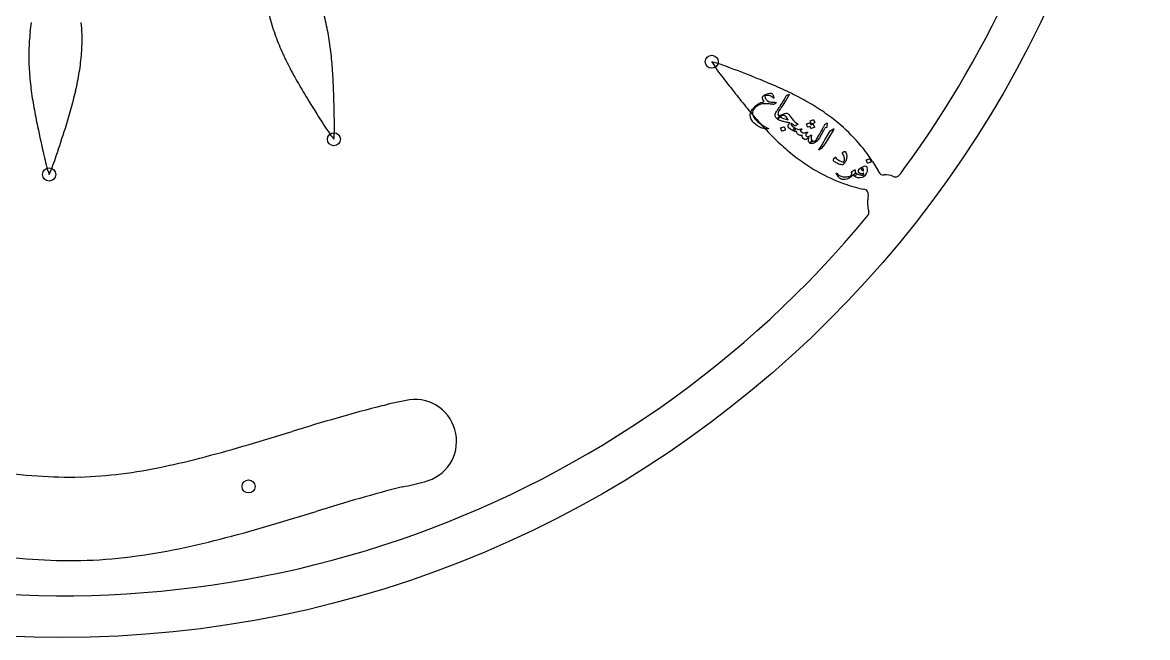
# Model space of a CAD drawing. Header units: millimetres. Extents: x -53 to 53, y -53 to 53.
# Drawn here: x -1.9 to 53.1, y -53.1 to -23 of the extents above; entities that cross this region are included whole.
import ezdxf

# ---------------------------------------------------------------- set-up
doc = ezdxf.new("R2010")
doc.units = ezdxf.units.MM
for name, color, linetype in [('CUT_INNER', 6, 'Continuous'), ('CUT_OUTER', 1, 'Continuous'), ('ENGRAVE', 7, 'Continuous'), ('TEXT', 5, 'Continuous')]:
    doc.layers.add(name, color=color, linetype=linetype)

msp = doc.modelspace()

# ---------------------------------------------------------------- linework, layer by layer
at = {"layer": 'CUT_INNER'}
for points in [[(-1.569, -23.465), (-1.501, -23.013)], [(39.652, -29.821), (39.904, -30.242), (39.909, -30.251), (39.95, -30.333)], [(40.663, -30.548), (40.663, -30.548)]]:
    msp.add_lwpolyline(points, dxfattribs=at)
for centre, radius, start, end in [((0, 0), 51.057, 323.7898, 61.4376), ((19.216, -20.426), 9.359, 192.5353, 198.1949), ((-4.556, -23.647), 5.522, 0.5274, 6.6152), ((2.204, -25.501), 10.982, 10.4378, 15.2657), ((7.72, -24.611), 9.359, 172.9674, 178.6271), ((-8.398, -23.819), 9.367, 355.715, 1.3655), ((20.745, -19.92), 10.97, 198.2122, 203.0508), ((-0.738, -26.041), 13.973, 6.6049, 10.4294), ((23.491, -18.749), 13.955, 203.0593, 206.8934), ((9.33, -24.646), 10.97, 178.6444, 183.4829), ((-10.009, -23.695), 10.982, 350.8699, 355.6978), ((-6.316, -26.687), 19.589, 3.8497, 6.605), ((12.31, -24.463), 13.955, 183.4914, 187.3255), ((28.493, -16.212), 19.564, 206.8933, 209.6555), ((38.63, -20.665), 8.075, 211.9122, 218.7987), ((29.675, -32.75), 8.094, 68.0747, 74.9542), ((11.265, -82.29), 60.941, 68.06004, 69.41031), ((-12.962, -23.219), 13.973, 347.037, 350.8616), ((-18.028, -27.479), 31.327, 2.1198, 3.8578), ((86.697, 16.007), 68.531, 217.51333, 218.31606), ((22.349, -54.79), 31.292, 66.3294, 68.0713), ((17.873, -23.748), 19.564, 187.3254, 190.0876), ((-18.434, -21.959), 19.589, 344.2818, 347.0371), ((38.688, -10.413), 31.292, 209.6473, 211.3892), ((-51.211, -28.678), 64.532, 0.81873, 2.09378), ((27.06, -44.05), 19.564, 63.5754, 66.3376), ((64.003, 5.02), 60.941, 211.3779, 212.72817), ((65.992, -0.4), 42.114, 218.2659, 219.5611), ((29.556, -39.027), 13.955, 59.7414, 63.5755), ((29.421, -21.698), 31.292, 190.0794, 191.8213), ((-29.735, -18.783), 31.327, 342.5519, 344.29), ((52.257, -11.755), 24.293, 219.547, 221.7792), ((31.059, -36.448), 10.97, 54.8944, 59.7329), ((31.983, -35.128), 9.359, 49.2174, 54.8771), ((19.647, -23.712), 8.095, 211.3927, 218.2718), ((5.245, -28.054), 8.074, 355.2298, 2.1167), ((46.312, -17.069), 16.319, 221.7752, 225.0661), ((32.575, -34.447), 8.457, 39.729, 49.2424), ((58.443, -15.636), 60.941, 191.81004, 193.16031), ((-61.404, -8.799), 64.532, 341.25087, 342.52592), ((43.44, -19.946), 12.254, 225.0701, 229.4119), ((32.852, -34.217), 8.096, 32.8832, 39.7278), ((7.014, -27.855), 8.083, 191.8224, 198.711), ((-7.998, -27.12), 8.074, 335.6621, 342.5489), ((42.001, -21.622), 10.045, 229.4248, 234.6932), ((41.334, -22.559), 8.895, 234.7135, 240.6795), ((15.74, -11.599), 31.506, 323.2019, 323.899), ((41.068, -23.029), 8.354, 240.6899, 250.4165), ((40.174, -30.221), 0.25, 206.5638, 279.1246), ((40.305, -31.262), 0.799, 63.3917, 96.5695), ((40.768, -30.324), 0.247, 244.8138, 283.419), ((40.768, -30.321), 0.25, 283.2772, 323.2617), ((40.842, -23.675), 7.67, 250.3876, 257.8288), ((39.192, -31.421), 0.25, 349.8555, 82.3693), ((41.237, -31.835), 1.835, 174.7621, 182.4119), ((40.747, -31.854), 1.344, 182.5092, 196.517), ((41.558, -31.86), 2.156, 169.4461, 174.8905), ((0.001, -0.001), 51.056, 258.9563, 320.5233), ((39.217, -32.302), 0.25, 320.4492, 15.3439), ((30.274, -100.542), 60.564, 103.92646, 106.1364), ((19.261, -54.624), 13.35, 99.825, 105.4823), ((17.25, -43.494), 2.042, 283.1994, 97.5169), ((55.065, -186.236), 149.772, 106.13567, 107.01398), ((-75.501, 240.435), 296.429, 286.58179, 287.01515), ((-11.419, 25.208), 71.865, 284.84503, 286.58616), ((-3.155, -5.987), 39.594, 281.7744, 284.8507), ((1.293, -7.673), 37.603, 262.7499, 266.1773), ((0.317, -25.132), 20.124, 271.5774, 277.3351), ((-0.527, -18.6), 26.71, 277.3418, 281.7765), ((0.429, -22.774), 22.478, 265.8076, 271.1259), ((12.106, -23.785), 22.412, 281.6918, 284.4994), ((30.369, -100.894), 56.844, 103.9687, 106.1549), ((55.439, -187.486), 146.992, 106.1499, 107.0158), ((-74.413, 236.834), 296.752, 286.5749, 287.01511), ((-11.304, 24.798), 75.524, 284.8131, 286.57517), ((-3.091, -6.259), 43.399, 281.6959, 284.8139), ((-0.498, -18.779), 30.614, 277.2073, 281.6936), ((1.292, -7.672), 41.689, 262.7088, 266.2208), ((0.436, -22.804), 26.533, 265.9111, 271.0105), ((0.325, -25.257), 24.084, 271.3776, 277.1972)]:
    msp.add_arc(centre, radius, start, end, dxfattribs=at)
at = {"layer": 'CUT_OUTER'}
msp.add_circle((0, 0), 53.1, dxfattribs=at)
at = {"layer": 'ENGRAVE'}
for centre in [(31.775, -24.933), (13.292, -28.726), (-0.642, -30.448), (9.116, -45.711)]:
    msp.add_circle(centre, 0.319, dxfattribs=at)
at = {"layer": 'TEXT'}
for points in [[(34.687, -26.478), (34.715, -26.489), (34.739, -26.508), (34.761, -26.535), (34.779, -26.569), (34.788, -26.589), (34.794, -26.608), (34.8, -26.626), (34.805, -26.643), (34.808, -26.66), (34.81, -26.675), (34.811, -26.689), (34.811, -26.703), (34.809, -26.715), (34.803, -26.718), (34.794, -26.715), (34.781, -26.703), (34.699, -26.633), (34.604, -26.592), (34.498, -26.581), (34.379, -26.599), (34.374, -26.602), (34.371, -26.607), (34.369, -26.613), (34.37, -26.621), (34.393, -26.7), (34.431, -26.769), (34.483, -26.828), (34.55, -26.876), (34.563, -26.882), (34.583, -26.888), (34.608, -26.893), (34.639, -26.898), (34.698, -26.903), (34.75, -26.908), (34.795, -26.912), (34.833, -26.915), (34.865, -26.918), (34.889, -26.921), (34.907, -26.922), (34.917, -26.924), (34.93, -26.928), (34.934, -26.935), (34.928, -26.945), (34.912, -26.958), (34.866, -26.987), (34.829, -27.008), (34.803, -27.019), (34.786, -27.022), (34.745, -27.014), (34.702, -27.007), (34.654, -27.001), (34.604, -26.996), (34.55, -26.992), (34.492, -26.989), (34.431, -26.987), (34.367, -26.986), (34.227, -26.998), (34.099, -27.038), (33.981, -27.106), (33.873, -27.202), (33.827, -27.263), (33.794, -27.328), (33.775, -27.396), (33.771, -27.468), (33.801, -27.592), (33.884, -27.722), (34.02, -27.86), (34.208, -28.004), (34.239, -28.024), (34.272, -28.045), (34.309, -28.067), (34.348, -28.09), (34.39, -28.114), (34.435, -28.138), (34.482, -28.163), (34.532, -28.189), (34.541, -28.194), (34.546, -28.198), (34.549, -28.203), (34.548, -28.207), (34.53, -28.216), (34.485, -28.217), (34.412, -28.21), (34.312, -28.194), (34.253, -28.182), (34.204, -28.169), (34.163, -28.155), (34.133, -28.139), (34.025, -28.071), (33.931, -28.004), (33.852, -27.937), (33.788, -27.87), (33.687, -27.715), (33.651, -27.56), (33.679, -27.404), (33.772, -27.248), (33.901, -27.109), (34.038, -27.003), (34.184, -26.93), (34.338, -26.892), (34.303, -26.83), (34.278, -26.774), (34.263, -26.726), (34.258, -26.684), (34.259, -26.67), (34.263, -26.656), (34.269, -26.642), (34.278, -26.629), (34.308, -26.599), (34.34, -26.573), (34.373, -26.55), (34.407, -26.532), (34.484, -26.5), (34.557, -26.481), (34.624, -26.473), (34.687, -26.478)], [(35.549, -26.53), (35.555, -26.528), (35.56, -26.527), (35.563, -26.527), (35.565, -26.529), (35.568, -26.533), (35.566, -26.541), (35.562, -26.553), (35.554, -26.568), (35.486, -26.685), (35.422, -26.793), (35.361, -26.891), (35.304, -26.979), (35.254, -27.053), (35.21, -27.12), (35.17, -27.179), (35.136, -27.23), (35.108, -27.274), (35.084, -27.31), (35.065, -27.338), (35.051, -27.358), (35.021, -27.427), (35.017, -27.491), (35.041, -27.552), (35.091, -27.608), (35.105, -27.625), (35.108, -27.643), (35.1, -27.662), (35.083, -27.683), (35.051, -27.712), (35.025, -27.732), (35.006, -27.74), (34.994, -27.739), (34.919, -27.666), (34.881, -27.587), (34.883, -27.502), (34.922, -27.411), (34.947, -27.372), (34.972, -27.333), (34.998, -27.294), (35.023, -27.255), (35.049, -27.217), (35.075, -27.178), (35.102, -27.139), (35.128, -27.1), (35.179, -27.026), (35.223, -26.959), (35.261, -26.898), (35.292, -26.843), (35.321, -26.789), (35.351, -26.731), (35.383, -26.67), (35.415, -26.604), (35.422, -26.593), (35.429, -26.583), (35.437, -26.576), (35.446, -26.571)], [(35.275, -27.491), (35.331, -27.471), (35.379, -27.459), (35.422, -27.453), (35.457, -27.454), (35.488, -27.462), (35.516, -27.474), (35.539, -27.493), (35.559, -27.517), (35.639, -27.633), (35.712, -27.731), (35.779, -27.811), (35.84, -27.873), (35.979, -27.977), (35.985, -27.983), (35.987, -27.99), (35.983, -27.997), (35.974, -28.005), (35.877, -28.072), (35.87, -28.075), (35.862, -28.074), (35.853, -28.071), (35.842, -28.064), (35.817, -28.044), (35.792, -28.025), (35.768, -28.009), (35.745, -27.994), (35.723, -27.982), (35.703, -27.971), (35.683, -27.962), (35.665, -27.955), (35.659, -27.973), (35.656, -27.989), (35.657, -28.004), (35.662, -28.016), (35.692, -28.057), (35.736, -28.099), (35.795, -28.141), (35.868, -28.184), (35.884, -28.202), (35.881, -28.227), (35.858, -28.259), (35.816, -28.299), (35.803, -28.309), (35.791, -28.316), (35.781, -28.317), (35.771, -28.315), (35.652, -28.245), (35.569, -28.177), (35.522, -28.111), (35.51, -28.047), (35.517, -28.026), (35.535, -28), (35.563, -27.969), (35.603, -27.932), (35.592, -27.929), (35.579, -27.925), (35.563, -27.922), (35.544, -27.917), (35.523, -27.912), (35.498, -27.907), (35.471, -27.901), (35.441, -27.895), (35.383, -27.882), (35.33, -27.871), (35.282, -27.86), (35.241, -27.85), (35.168, -27.827), (35.102, -27.801), (35.044, -27.772), (34.994, -27.739), (35.006, -27.698), (35.026, -27.66), (35.056, -27.626), (35.094, -27.595), (35.132, -27.566), (35.175, -27.538), (35.222, -27.514), (35.275, -27.491)], [(35.514, -27.773), (35.464, -27.694), (35.416, -27.634), (35.371, -27.593), (35.328, -27.57), (35.286, -27.564), (35.239, -27.57), (35.185, -27.587), (35.126, -27.616), (35.128, -27.622), (35.132, -27.629), (35.138, -27.635), (35.145, -27.642), (35.212, -27.678), (35.296, -27.712), (35.396, -27.744), (35.514, -27.773)], [(36.731, -27.992), (36.734, -27.991), (36.737, -27.992), (36.741, -27.994), (36.745, -27.997), (36.755, -28.013), (36.764, -28.03), (36.773, -28.046), (36.781, -28.062), (36.788, -28.079), (36.794, -28.097), (36.799, -28.115), (36.803, -28.133), (36.803, -28.138), (36.802, -28.142), (36.799, -28.145), (36.795, -28.148), (36.644, -28.206), (36.641, -28.206), (36.638, -28.204), (36.635, -28.2), (36.633, -28.194), (36.631, -28.189), (36.629, -28.183), (36.625, -28.174), (36.621, -28.162), (36.616, -28.149), (36.609, -28.133), (36.602, -28.115), (36.594, -28.095), (36.483, -28.138), (36.478, -28.139), (36.475, -28.136), (36.472, -28.132), (36.47, -28.125), (36.468, -28.119), (36.465, -28.11), (36.461, -28.097), (36.455, -28.082), (36.447, -28.063), (36.439, -28.041), (36.428, -28.015), (36.416, -27.985), (36.415, -27.982), (36.416, -27.979), (36.418, -27.977), (36.421, -27.976), (36.57, -27.924), (36.573, -27.924), (36.576, -27.924), (36.58, -27.926), (36.583, -27.93), (36.591, -27.941), (36.598, -27.952), (36.604, -27.964), (36.611, -27.976), (36.617, -27.988), (36.622, -28), (36.627, -28.013), (36.631, -28.026)], [(37.328, -27.985), (37.355, -27.968), (37.377, -27.955), (37.393, -27.945), (37.403, -27.939), (37.409, -27.935), (37.416, -27.933), (37.421, -27.934), (37.427, -27.936), (37.431, -27.941), (37.434, -27.947), (37.434, -27.954), (37.432, -27.963), (37.421, -28.003), (37.414, -28.041), (37.413, -28.079), (37.416, -28.115), (37.416, -28.126), (37.412, -28.135), (37.403, -28.142), (37.389, -28.147), (37.324, -28.169), (37.311, -28.19), (37.299, -28.212), (37.287, -28.233), (37.275, -28.253), (37.263, -28.274), (37.252, -28.294), (37.24, -28.313), (37.23, -28.332), (37.129, -28.51), (37.047, -28.647), (36.983, -28.742), (36.938, -28.796), (36.835, -28.877), (36.743, -28.926), (36.663, -28.942), (36.594, -28.925), (36.593, -28.924), (36.591, -28.923), (36.59, -28.922), (36.588, -28.921), (36.586, -28.907), (36.594, -28.884), (36.613, -28.853), (36.643, -28.814), (36.656, -28.8), (36.668, -28.792), (36.679, -28.791), (36.691, -28.795), (36.733, -28.815), (36.774, -28.824), (36.813, -28.823), (36.85, -28.811), (36.871, -28.78), (36.895, -28.744), (36.92, -28.703), (36.948, -28.657), (36.977, -28.606), (37.009, -28.551), (37.043, -28.491), (37.078, -28.427), (37.114, -28.365), (37.146, -28.308), (37.174, -28.258), (37.198, -28.214), (37.219, -28.177), (37.236, -28.146), (37.25, -28.121), (37.26, -28.103), (37.307, -28.01), (37.313, -28.001), (37.318, -27.994), (37.323, -27.989), (37.328, -27.985)], [(36.743, -27.767), (36.746, -27.766), (36.749, -27.767), (36.753, -27.769), (36.756, -27.772), (36.767, -27.788), (36.776, -27.804), (36.785, -27.821), (36.792, -27.837), (36.799, -27.854), (36.806, -27.872), (36.811, -27.89), (36.815, -27.908), (36.816, -27.914), (36.815, -27.918), (36.812, -27.921), (36.809, -27.923), (36.657, -27.982), (36.653, -27.982), (36.65, -27.98), (36.647, -27.975), (36.645, -27.968), (36.643, -27.962), (36.639, -27.953), (36.635, -27.941), (36.629, -27.925), (36.622, -27.907), (36.613, -27.884), (36.603, -27.858), (36.59, -27.829), (36.589, -27.825), (36.589, -27.822), (36.591, -27.819), (36.594, -27.818)], [(35.304, -28.117), (35.307, -28.116), (35.31, -28.117), (35.314, -28.119), (35.317, -28.123), (35.337, -28.155), (35.353, -28.189), (35.366, -28.224), (35.375, -28.26), (35.375, -28.265), (35.374, -28.268), (35.372, -28.271), (35.368, -28.273), (35.218, -28.332), (35.214, -28.333), (35.21, -28.331), (35.207, -28.327), (35.205, -28.32), (35.203, -28.314), (35.199, -28.305), (35.195, -28.293), (35.189, -28.277), (35.182, -28.258), (35.173, -28.236), (35.163, -28.21), (35.15, -28.181), (35.149, -28.177), (35.149, -28.173), (35.151, -28.171), (35.154, -28.17)], [(36.13, -28.217), (36.14, -28.212), (36.15, -28.209), (36.158, -28.209), (36.166, -28.21), (36.173, -28.213), (36.177, -28.218), (36.18, -28.224), (36.181, -28.232), (36.18, -28.241), (36.175, -28.249), (36.166, -28.257), (36.155, -28.265), (36.148, -28.268), (36.142, -28.271), (36.135, -28.274), (36.128, -28.278), (36.121, -28.282), (36.114, -28.286), (36.106, -28.289), (36.098, -28.292), (36.164, -28.373), (36.239, -28.415), (36.322, -28.417), (36.414, -28.38), (36.424, -28.375), (36.433, -28.372), (36.441, -28.371), (36.449, -28.372), (36.455, -28.375), (36.46, -28.379), (36.463, -28.385), (36.465, -28.393), (36.464, -28.401), (36.46, -28.409), (36.454, -28.416), (36.445, -28.423), (36.421, -28.439), (36.403, -28.453), (36.39, -28.466), (36.382, -28.478), (36.375, -28.497), (36.376, -28.518), (36.385, -28.54), (36.402, -28.562), (36.424, -28.583), (36.445, -28.597), (36.467, -28.604), (36.488, -28.604), (36.513, -28.596), (36.543, -28.58), (36.58, -28.555), (36.622, -28.521), (36.627, -28.517), (36.633, -28.516), (36.64, -28.518), (36.648, -28.522), (36.655, -28.528), (36.659, -28.535), (36.66, -28.542), (36.66, -28.549), (36.644, -28.629), (36.644, -28.698), (36.66, -28.753), (36.692, -28.796), (36.698, -28.806), (36.699, -28.819), (36.696, -28.835), (36.687, -28.855), (36.676, -28.875), (36.665, -28.892), (36.652, -28.905), (36.639, -28.916), (36.626, -28.925), (36.614, -28.929), (36.604, -28.93), (36.596, -28.927), (36.547, -28.876), (36.519, -28.814), (36.513, -28.74), (36.528, -28.654), (36.529, -28.649), (36.528, -28.647), (36.525, -28.646), (36.521, -28.648), (36.477, -28.68), (36.439, -28.704), (36.407, -28.721), (36.382, -28.732), (36.36, -28.737), (36.339, -28.737), (36.319, -28.732), (36.301, -28.724), (36.255, -28.684), (36.223, -28.64), (36.205, -28.588), (36.202, -28.531), (36.151, -28.538), (36.102, -28.535), (36.056, -28.52), (36.013, -28.495), (35.978, -28.463), (35.952, -28.428), (35.937, -28.389), (35.932, -28.347), (35.885, -28.35), (35.842, -28.346), (35.804, -28.334), (35.77, -28.314), (35.762, -28.299), (35.765, -28.273), (35.781, -28.238), (35.808, -28.192), (35.819, -28.18), (35.833, -28.175), (35.849, -28.176), (35.866, -28.183), (35.94, -28.221), (36.008, -28.24), (36.071, -28.238), (36.13, -28.217)], [(37.699, -28.237), (37.733, -28.221), (37.751, -28.219), (37.753, -28.234), (37.74, -28.263), (37.51, -28.644), (37.368, -28.877), (37.243, -29.054), (37.135, -29.177), (37.044, -29.244), (37.034, -29.247), (37.027, -29.248), (37.023, -29.246), (37.022, -29.241), (37.023, -29.234), (37.025, -29.227), (37.029, -29.22), (37.035, -29.212), (37.081, -29.149), (37.128, -29.08), (37.174, -29.005), (37.221, -28.924), (37.233, -28.904), (37.266, -28.847), (37.32, -28.754), (37.395, -28.626), (37.558, -28.339), (37.567, -28.325), (37.578, -28.312), (37.588, -28.302), (37.6, -28.294)], [(38.181, -29.378), (38.199, -29.364), (38.216, -29.353), (38.232, -29.343), (38.247, -29.335), (38.26, -29.329), (38.271, -29.324), (38.282, -29.32), (38.291, -29.317), (38.302, -29.317), (38.311, -29.32), (38.319, -29.328), (38.326, -29.339), (38.369, -29.46), (38.386, -29.576), (38.376, -29.687), (38.339, -29.792), (38.325, -29.819), (38.309, -29.845), (38.293, -29.869), (38.276, -29.892), (38.258, -29.913), (38.24, -29.932), (38.221, -29.949), (38.2, -29.964), (38.188, -29.97), (38.174, -29.974), (38.159, -29.976), (38.144, -29.976), (38.097, -29.967), (38.05, -29.955), (38.004, -29.94), (37.959, -29.922), (37.914, -29.901), (37.871, -29.877), (37.828, -29.851), (37.785, -29.822), (37.743, -29.778), (37.733, -29.729), (37.757, -29.674), (37.814, -29.614), (37.822, -29.609), (37.83, -29.606), (37.838, -29.606), (37.845, -29.608), (37.85, -29.613), (37.854, -29.619), (37.857, -29.626), (37.859, -29.634), (37.87, -29.657), (37.89, -29.68), (37.92, -29.704), (37.959, -29.728), (38.047, -29.776), (38.122, -29.811), (38.183, -29.834), (38.23, -29.844), (38.234, -29.843), (38.238, -29.841), (38.242, -29.836), (38.246, -29.829), (38.273, -29.742), (38.27, -29.646), (38.238, -29.541), (38.178, -29.427), (38.17, -29.412), (38.168, -29.398), (38.172, -29.387), (38.181, -29.378)], [(39.496, -29.682), (39.499, -29.682), (39.502, -29.683), (39.506, -29.685), (39.51, -29.688), (39.529, -29.721), (39.546, -29.754), (39.558, -29.789), (39.568, -29.826), (39.568, -29.83), (39.566, -29.834), (39.564, -29.837), (39.56, -29.838), (39.41, -29.898), (39.406, -29.899), (39.402, -29.897), (39.399, -29.893), (39.397, -29.886), (39.395, -29.88), (39.392, -29.871), (39.387, -29.858), (39.381, -29.843), (39.374, -29.824), (39.365, -29.802), (39.355, -29.776), (39.343, -29.747), (39.341, -29.742), (39.341, -29.739), (39.343, -29.737), (39.346, -29.736)], [(38.641, -30.304), (38.772, -30.221), (38.784, -30.216), (38.792, -30.215), (38.797, -30.218), (38.797, -30.227), (38.795, -30.256), (38.793, -30.282), (38.794, -30.305), (38.797, -30.325), (38.802, -30.343), (38.811, -30.359), (38.822, -30.373), (38.837, -30.386), (38.849, -30.401), (38.851, -30.422), (38.843, -30.446), (38.824, -30.476), (38.801, -30.502), (38.779, -30.518), (38.759, -30.523), (38.74, -30.517), (38.728, -30.509), (38.716, -30.5), (38.704, -30.491), (38.692, -30.481), (38.689, -30.48), (38.686, -30.48), (38.682, -30.482), (38.678, -30.485), (38.619, -30.547), (38.551, -30.6), (38.473, -30.642), (38.385, -30.674), (38.298, -30.694), (38.223, -30.701), (38.161, -30.695), (38.111, -30.676), (38.07, -30.65), (38.034, -30.624), (38.003, -30.597), (37.978, -30.57), (37.966, -30.556), (37.955, -30.54), (37.942, -30.522), (37.93, -30.503), (37.917, -30.483), (37.904, -30.46), (37.891, -30.436), (37.878, -30.411), (37.874, -30.405), (37.872, -30.399), (37.872, -30.394), (37.873, -30.39), (37.876, -30.384), (37.879, -30.381), (37.882, -30.379), (37.886, -30.379), (37.89, -30.379), (37.894, -30.381), (37.898, -30.384), (37.901, -30.388), (37.94, -30.431), (37.98, -30.467), (38.02, -30.497), (38.06, -30.519), (38.104, -30.537), (38.15, -30.55), (38.197, -30.56), (38.246, -30.566), (38.296, -30.567), (38.348, -30.566), (38.402, -30.56), (38.458, -30.551), (38.504, -30.539), (38.544, -30.523), (38.58, -30.504), (38.611, -30.482), (38.623, -30.459), (38.629, -30.428), (38.63, -30.388), (38.624, -30.339), (38.624, -30.329), (38.627, -30.32), (38.633, -30.312), (38.641, -30.304)], [(39.346, -30.046), (39.355, -30.055), (39.362, -30.067), (39.369, -30.084), (39.375, -30.104), (39.387, -30.206), (39.376, -30.303), (39.342, -30.395), (39.285, -30.482), (39.248, -30.523), (39.211, -30.555), (39.172, -30.578), (39.132, -30.594), (39.029, -30.611), (38.929, -30.604), (38.832, -30.572), (38.738, -30.516), (38.731, -30.507), (38.728, -30.495), (38.73, -30.48), (38.736, -30.462), (38.74, -30.452), (38.745, -30.443), (38.75, -30.434), (38.757, -30.426), (38.763, -30.418), (38.77, -30.41), (38.777, -30.403), (38.784, -30.396), (38.797, -30.387), (38.81, -30.381), (38.823, -30.381), (38.835, -30.385), (38.929, -30.437), (39.018, -30.47), (39.104, -30.486), (39.186, -30.483), (39.198, -30.461), (39.207, -30.442), (39.213, -30.428), (39.215, -30.417), (39.215, -30.406), (39.214, -30.398), (39.211, -30.393), (39.207, -30.391), (39.203, -30.39), (39.2, -30.389), (39.198, -30.39), (39.195, -30.391), (39.16, -30.409), (39.126, -30.419), (39.094, -30.419), (39.064, -30.411), (38.991, -30.365), (38.957, -30.311), (38.963, -30.249), (39.009, -30.178), (39.043, -30.144), (39.084, -30.113), (39.132, -30.084), (39.187, -30.059), (39.239, -30.04), (39.283, -30.032), (39.318, -30.034), (39.346, -30.046)], [(39.181, -30.167), (39.164, -30.16), (39.145, -30.163), (39.123, -30.174), (39.1, -30.195), (39.097, -30.198), (39.096, -30.201), (39.095, -30.203), (39.095, -30.204), (39.107, -30.219), (39.121, -30.232), (39.135, -30.243), (39.151, -30.253), (39.167, -30.26), (39.181, -30.264), (39.194, -30.265), (39.205, -30.263), (39.206, -30.228), (39.202, -30.2), (39.194, -30.18), (39.181, -30.167)]]:
    msp.add_lwpolyline(points, close=True, dxfattribs=at)

doc.saveas('drawing.dxf')
